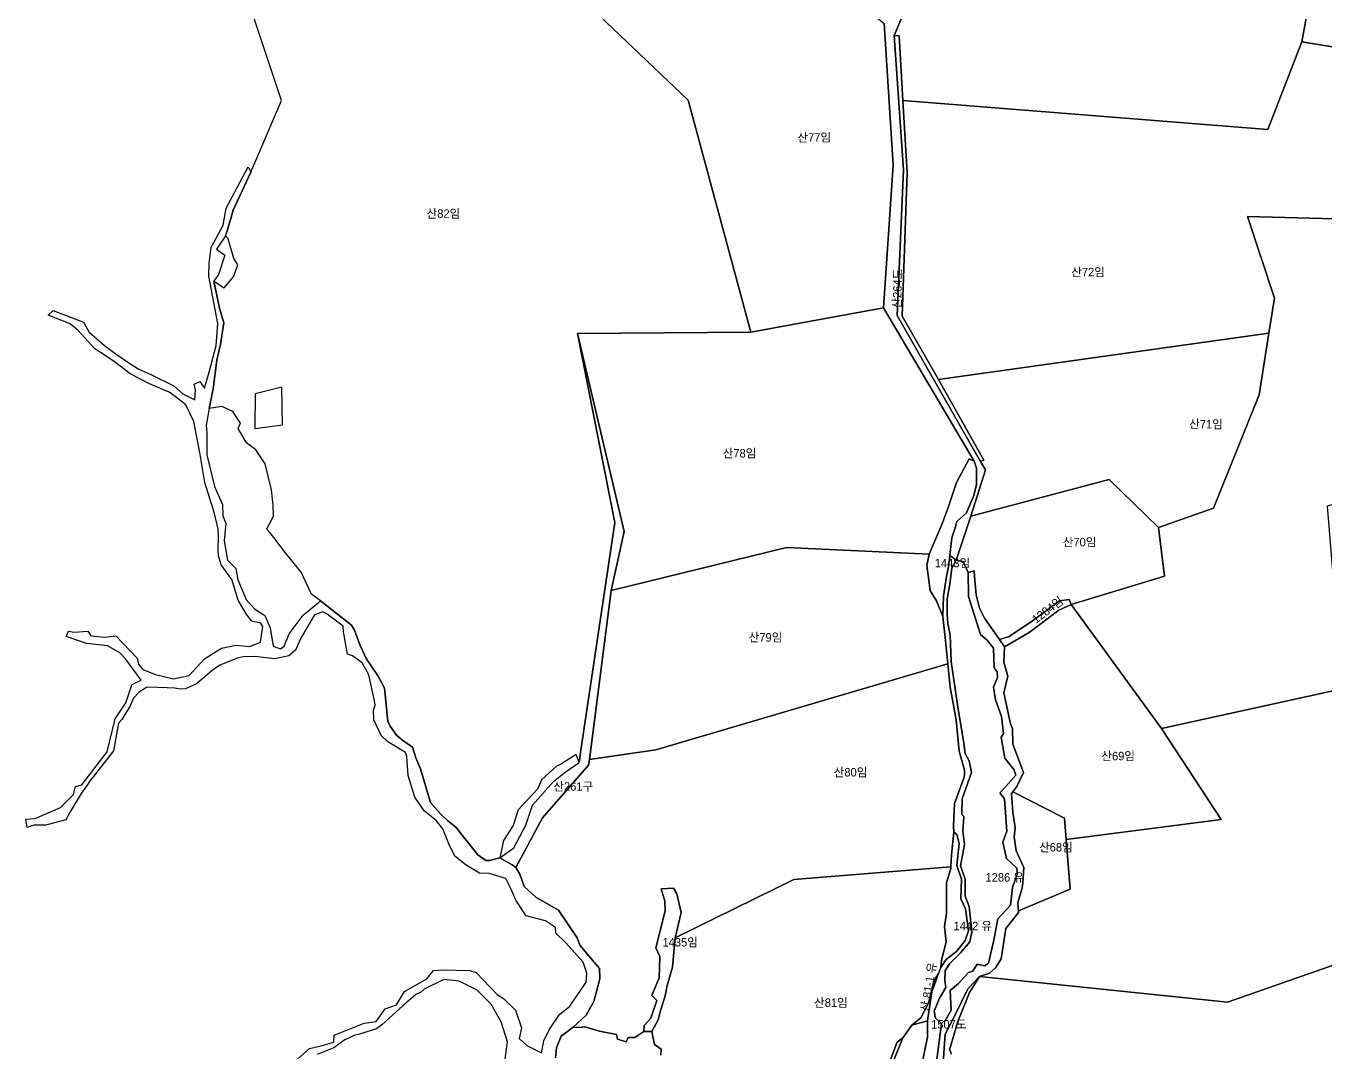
# Model space of a CAD drawing. Header units: metres. Extents: x 425810 to 429904, y 275710 to 280356.
# Drawn here: x 425843 to 426609, y 277281 to 277885 of the extents above; entities that cross this region are included whole.
import ezdxf

# ---------------------------------------------------------------- set-up
doc = ezdxf.new("R2010")
doc.units = ezdxf.units.M
doc.layers.add('00_지번', color=6, linetype='Continuous')
doc.layers.add('00_지적', color=6, linetype='Continuous')
doc.styles.get("Standard").update_dxf_attribs({"font": ''})
doc.styles.get('Standard').set_extended_font_data('Gulim')

msp = doc.modelspace()

# ---------------------------------------------------------------- linework, layer by layer
at = {"layer": '00_지적', "linetype": 'Continuous', "flags": 128}
for points in [[(426504.1, 277979.74), (426529.3, 277979.09), (426556.91, 277977.36), (426580.68, 277958.57), (426606.45, 277938.19), (426595.1, 277875.72), (426574.94, 277824.16), (426359.93, 277841.32), (426357.82, 277879.26), (426354.78, 277879.48), (426381.98, 277943.8), (426438.38, 277968.23), (426504.1, 277979.74)], [(426160.7, 277910.7), (426256.84, 277960.54), (426348.99, 277886.62), (426354.21, 277803.09), (426348.5, 277719.09), (426270.35, 277704.68), (426233.36, 277841.5), (426160.7, 277910.7)], [(426354.78, 277879.48), (426357.82, 277879.26), (426359.93, 277841.32), (426362.47, 277798.78), (426359.6, 277714.24), (426380.91, 277676.9), (426407.75, 277629.34), (426405.65, 277628.59), (426356.68, 277714.63), (426360.32, 277800.37), (426354.78, 277879.48)], [(426595.1, 277875.72), (426652.28, 277866.38), (426658.74, 277770.37), (426563.08, 277772.84), (426578.87, 277724.79), (426575.58, 277704.11), (426380.91, 277676.9), (426359.6, 277714.24), (426362.47, 277798.78), (426359.93, 277841.32), (426574.94, 277824.16), (426595.1, 277875.72)], [(426575.58, 277704.11), (426578.87, 277724.79), (426563.08, 277772.84), (426658.74, 277770.37), (426741.69, 277712.79), (426738.56, 277690.29), (426755.83, 277643.92), (426610.04, 277602.17), (426618.79, 277494.68), (426512.33, 277471.29), (426459.17, 277544.34), (426514.02, 277561.11), (426510.59, 277589.69), (426543.02, 277601.1), (426569.79, 277667.76), (426575.58, 277704.11)], [(426348.5, 277719.09), (426402.02, 277628.72), (426399.05, 277630.05), (426391.61, 277616.25), (426386.81, 277602.05), (426383.05, 277591.93), (426375.5, 277573.98), (426291.39, 277577.89), (426188, 277552.61), (426195.75, 277587.29), (426168.33, 277703.91), (426270.35, 277704.68), (426348.5, 277719.09)], [(426188, 277552.61), (426175.39, 277452.92), (426174.72, 277449.71), (426147.58, 277418.74), (426131.87, 277389.31), (426129.73, 277390.92), (426122.54, 277395.07), (426130.64, 277400.96), (426137.87, 277414.31), (426141.76, 277426.03), (426154.18, 277440.04), (426160.9, 277445.47), (426169.17, 277451.17), (426169.94, 277457.06), (426190.16, 277592.67), (426168.33, 277703.91), (426195.75, 277587.29), (426188, 277552.61)], [(426575.58, 277704.11), (426569.79, 277667.76), (426543.02, 277601.1), (426510.59, 277589.69), (426481.41, 277617.98), (426400.08, 277596.38), (426408.72, 277623.68), (426405.65, 277628.59), (426407.75, 277629.34), (426380.91, 277676.9), (426575.58, 277704.11)], [(425978.06, 277647.96), (425994.46, 277650.25), (425994.09, 277672.41), (425978.24, 277668.51), (425978.06, 277647.96)], [(426375.5, 277573.98), (426383.05, 277591.93), (426386.81, 277602.05), (426391.61, 277616.25), (426399.05, 277630.05), (426402.02, 277628.72), (426403.25, 277624.63), (426403.27, 277614.95), (426401.83, 277608.51), (426397.49, 277598.42), (426391.66, 277593.23), (426390.8, 277589.51), (426388.74, 277583.59), (426387.56, 277573.2), (426386.74, 277566.78), (426385.57, 277560.77), (426383.89, 277549.18), (426383.44, 277537.2), (426379.7, 277546.54), (426376.03, 277552.65), (426374.02, 277567.31), (426375.5, 277573.98)], [(426400.08, 277596.38), (426481.41, 277617.98), (426510.59, 277589.69), (426514.02, 277561.11), (426459.17, 277544.34), (426458.02, 277547.32), (426452.24, 277546.56), (426436.93, 277535.13), (426422.49, 277525.54), (426416.87, 277523.8), (426408.05, 277536.2), (426405.12, 277542.13), (426403.09, 277550.02), (426402.16, 277560.89), (426402.01, 277564.12), (426398.41, 277563.09), (426395.49, 277569.73), (426391.41, 277570.51), (426400.08, 277596.38)], [(426375.5, 277573.98), (426374.02, 277567.31), (426376.03, 277552.65), (426379.7, 277546.54), (426383.44, 277537.2), (426384.93, 277524.92), (426386.48, 277509.4), (426214.33, 277458.71), (426175.39, 277452.92), (426188, 277552.61), (426291.39, 277577.89), (426375.5, 277573.98)], [(426410.37, 277333.1), (426408.05, 277331.41), (426403.71, 277332.35), (426401.17, 277328.37), (426398.61, 277327.47), (426392.81, 277321.01), (426387.84, 277316.92), (426388.48, 277305.41), (426385.33, 277299.79), (426382.63, 277297.49), (426379.14, 277300.73), (426378.29, 277304.77), (426381.44, 277312.46), (426385.33, 277318.72), (426384.71, 277322.61), (426384.85, 277328.67), (426387.59, 277332.77), (426393.97, 277339.14), (426399.33, 277345.61), (426400.64, 277351.23), (426399.01, 277366.46), (426396.67, 277372.52), (426396.61, 277382.57), (426394, 277390.4), (426396.27, 277402.98), (426395.21, 277410.85), (426395.8, 277419.36), (426394.72, 277420.54), (426394.86, 277429.79), (426400.4, 277445.45), (426399.02, 277452.22), (426396.61, 277456.64), (426395.77, 277462.72), (426392.13, 277485.19), (426388.46, 277510.8), (426387.84, 277526.27), (426386.48, 277533.17), (426386.03, 277538.59), (426386.1, 277547.62), (426387.6, 277556.23), (426388.86, 277565.79), (426391.41, 277570.51), (426395.49, 277569.73), (426398.41, 277563.09), (426398.64, 277548.98), (426405.75, 277526.67), (426409.55, 277523.33), (426413.31, 277518.68), (426413.73, 277507.09), (426415.57, 277504.74), (426415.73, 277501.38), (426413.27, 277495.65), (426414.5, 277488.23), (426417.98, 277478.27), (426419.16, 277468.33), (426417.78, 277466.23), (426419.95, 277453.88), (426425.3, 277447.07), (426426.46, 277443.82), (426420.38, 277436.93), (426417.06, 277433.47), (426419.91, 277429.83), (426421.27, 277410.79), (426418.8, 277404.22), (426420.95, 277394.65), (426426.86, 277389.18), (426427.46, 277385.98), (426424.5, 277377.54), (426423.34, 277367.27), (426415.84, 277359.14), (426413.55, 277346.57), (426410.37, 277333.1)], [(426416.87, 277523.8), (426422.49, 277525.54), (426436.93, 277535.13), (426452.24, 277546.56), (426458.02, 277547.32), (426459.17, 277544.34), (426451.86, 277540.96), (426434.44, 277527.76), (426419.74, 277519.45), (426416.87, 277523.8)], [(426459.17, 277544.34), (426512.33, 277471.29), (426547.52, 277417.71), (426456.23, 277405.94), (426455.13, 277418.51), (426424.82, 277434.02), (426427.19, 277437.17), (426430.98, 277445.26), (426424.82, 277462.04), (426424.59, 277471.29), (426423.28, 277474.08), (426419.4, 277492.33), (426421.85, 277502.2), (426419.4, 277510.34), (426419.74, 277519.45), (426434.44, 277527.76), (426451.86, 277540.96), (426459.17, 277544.34)], [(426386.48, 277509.4), (426387.86, 277495.66), (426391.44, 277476.47), (426393.07, 277457.85), (426396.19, 277446.71), (426396.26, 277443.94), (426396, 277442.56), (426390.43, 277427.07), (426389.7, 277413.98), (426389.94, 277410.2), (426388.64, 277396.92), (426388.27, 277389.81), (426295.74, 277382.38), (426225.69, 277347.95), (426229.25, 277362.85), (426226.86, 277373.87), (426224.72, 277377.13), (426217.58, 277376.74), (426219.62, 277369.55), (426219.98, 277363.87), (426214.34, 277342.08), (426216.75, 277337), (426216.43, 277324.45), (426212.05, 277313.96), (426214.9, 277311.11), (426211.42, 277300.69), (426207.59, 277296.31), (426207.25, 277292.76), (426202.07, 277289.24), (426198.11, 277289.23), (426196.96, 277286.63), (426191.86, 277288.3), (426191.25, 277290.95), (426181.26, 277292.93), (426172.57, 277295.46), (426169.34, 277295.13), (426165.72, 277295.37), (426173.26, 277302.45), (426177.89, 277310.43), (426181.34, 277323.82), (426181.15, 277329.83), (426169.69, 277343.57), (426168.03, 277347.99), (426156.98, 277364.22), (426143.69, 277372.01), (426136.81, 277378.17), (426134.34, 277385.41), (426131.87, 277389.31), (426147.58, 277418.74), (426174.72, 277449.71), (426175.39, 277452.92), (426214.33, 277458.71), (426386.48, 277509.4)], [(426424.82, 277434.02), (426455.13, 277418.51), (426456.23, 277405.94), (426458.56, 277376.56), (426428.07, 277363.87), (426427.6, 277368.85), (426430.09, 277376.7), (426430.57, 277379.94), (426431.23, 277389.3), (426426.77, 277399.28), (426425.44, 277407.43), (426426.17, 277412.82), (426424.66, 277421.96), (426423.99, 277432.93), (426424.82, 277434.02)], [(426389.94, 277410.2), (426391.69, 277408.84), (426393.17, 277403.54), (426391.69, 277390.54), (426394.41, 277382.43), (426394.1, 277370.89), (426396.83, 277365.08), (426398.56, 277352.06), (426396.57, 277346.3), (426391.84, 277340.08), (426385.4, 277335.19), (426382.32, 277330.54), (426382.68, 277334.88), (426385.37, 277345.6), (426384.55, 277354.44), (426385.56, 277362.46), (426385.71, 277380.45), (426388.22, 277388.74), (426388.27, 277389.81), (426388.64, 277396.92), (426389.94, 277410.2)], [(426225.69, 277347.95), (426224.27, 277330.71), (426221.03, 277319.86), (426219.83, 277313.79), (426216.88, 277304.35), (426215.72, 277299.56), (426212.13, 277292.83), (426207.25, 277292.76), (426207.59, 277296.31), (426211.42, 277300.69), (426214.9, 277311.11), (426212.05, 277313.96), (426216.43, 277324.45), (426216.75, 277337), (426214.34, 277342.08), (426219.98, 277363.87), (426219.62, 277369.55), (426217.58, 277376.74), (426224.72, 277377.13), (426226.86, 277373.87), (426229.25, 277362.85), (426225.69, 277347.95)], [(426381.03, 277326.98), (426377.11, 277316.14), (426374.52, 277299.14), (426365.28, 277296.56), (426370.58, 277300.79), (426375.01, 277309.46), (426378.24, 277322.45), (426381.03, 277326.98)], [(426374.52, 277299.14), (426374.42, 277289.51), (426371.62, 277276), (426367.3, 277266.49), (426366.49, 277257.35), (426368.35, 277247.62), (426371.62, 277236.45), (426370.89, 277231.92), (426367.28, 277225.6), (426367.88, 277222.45), (426363.11, 277220.4), (426355.51, 277219.97), (426350.37, 277219.87), (426349.93, 277221.87), (426360.72, 277229.78), (426360.61, 277233.81), (426347.89, 277242.88), (426346.92, 277252.47), (426346.55, 277258.19), (426355.05, 277276.95), (426359.93, 277288.99), (426365.28, 277296.56), (426374.52, 277299.14)]]:
    msp.add_lwpolyline(points, close=True, dxfattribs=at)
for points in [[(426160.7, 277910.7), (426233.36, 277841.5), (426270.35, 277704.68), (426168.33, 277703.91), (426190.16, 277592.67), (426169.94, 277457.06), (426169.17, 277451.17), (426167.46, 277455.98), (426158.21, 277449.99), (426155.89, 277449.04), (426147.01, 277441.07), (426144.74, 277435.53), (426133.32, 277423.35), (426130.37, 277414.09), (426124.66, 277405.26), (426122.54, 277395.07), (426116.29, 277393.45), (426114.26, 277393.43), (426109.48, 277396.84), (426096.63, 277413.17), (426091.71, 277417.04), (426087.8, 277420.77), (426081.7, 277427.69), (426075.76, 277447.47), (426072.9, 277453.96), (426070.92, 277460.18), (426065.25, 277464.16), (426061.64, 277467.34), (426057.83, 277472.72), (426056.56, 277475.65), (426054.51, 277495.11), (426050.82, 277502.16), (426043.69, 277512.6), (426040.25, 277520.14), (426036.75, 277529.18), (426035.03, 277532.07), (426016.86, 277546.49), (426011.51, 277550.42), (426005.39, 277563.39), (425996.27, 277574.68), (425989.21, 277583.87), (425985.14, 277588.98), (425989.04, 277596.32), (425988.97, 277602.87), (425987.85, 277611.94), (425984.14, 277627.12), (425978.76, 277635.45), (425973.3, 277639.56), (425968.37, 277647.99), (425969.6, 277651.18), (425965.22, 277658.01), (425958.74, 277661.02), (425951.23, 277659.71), (425953.5, 277671.33), (425955.63, 277688.31), (425957.94, 277697.43), (425959.81, 277710.17), (425957.2, 277718.87), (425953.88, 277734.87), (425959.97, 277730.91), (425965.59, 277737.35), (425968.17, 277744.49), (425965.82, 277748.2), (425962.4, 277759.78), (425960.79, 277761.57), (425961.98, 277765), (425965.4, 277776.7), (425975.69, 277798.91), (425993.8, 277841.16), (425953.68, 277961.7)], [(426381.98, 277943.8), (426354.78, 277879.48), (426360.32, 277800.37), (426356.68, 277714.63), (426405.65, 277628.59), (426408.72, 277623.68), (426400.08, 277596.38), (426391.41, 277570.51), (426387.56, 277573.2), (426388.74, 277583.59), (426390.8, 277589.51), (426391.66, 277593.23), (426397.49, 277598.42), (426401.83, 277608.51), (426403.27, 277614.95), (426403.25, 277624.63), (426402.02, 277628.72), (426348.5, 277719.09), (426354.21, 277803.09), (426348.99, 277886.62)], [(427009.57, 277929.72), (427020.63, 277882.75), (427004.12, 277845.38), (426686.49, 277860.8), (426595.1, 277875.72), (426606.45, 277938.19)], [(426003.39, 277276.66), (426010.31, 277282.73), (426012.93, 277283.35), (426016.35, 277284.16), (426024.74, 277286.45), (426024.85, 277290.68), (426042.58, 277297.76), (426049.52, 277298.73), (426054.95, 277306.06), (426061.63, 277308.49), (426066.23, 277316.3), (426079.51, 277323.86), (426083.46, 277328.64), (426088.8, 277329.18), (426104.81, 277328.64), (426108.51, 277327.59), (426120.87, 277314.63), (426124.55, 277312.21), (426131.65, 277305.32), (426135.27, 277294.87), (426133.77, 277288.7), (426138.31, 277284.53), (426147.06, 277280.15), (426148.38, 277287.26), (426151.54, 277293.85), (426157.67, 277302.78), (426163.65, 277307.75), (426173.31, 277321.78), (426173.66, 277327.12), (426171.52, 277333.64), (426161.44, 277345), (426155.55, 277350.64), (426155.31, 277354.12), (426149.4, 277357.96), (426137.9, 277360.95), (426131.94, 277370.06), (426128.87, 277377.06), (426126.04, 277382.92), (426116.22, 277385.79), (426110.54, 277386.14), (426102.57, 277390.8), (426095.87, 277395.98), (426092.43, 277403.37), (426088.93, 277412.26), (426085.2, 277416.92), (426077.8, 277422.73), (426072.44, 277430.84), (426068.37, 277443.62), (426067.72, 277454.69), (426066.93, 277457.16), (426056.53, 277463.33), (426052.62, 277467.21), (426048.26, 277476.35), (426047.94, 277482.04), (426048.93, 277484.96), (426048.65, 277487.61), (426045.19, 277502.82), (426041.34, 277510), (426035.68, 277514.14), (426032.64, 277514.99), (426030.34, 277528.22), (426030.22, 277531.63), (426020.71, 277538.64), (426018.21, 277539.96), (426013.22, 277538.31), (426010.73, 277533.91), (426005.22, 277524.44), (426002.13, 277517.36), (425998.13, 277514.01), (425989.83, 277512.4), (425978.18, 277513.7), (425971.33, 277513.53), (425967.96, 277512.67), (425957.58, 277508.65), (425953.01, 277505.53), (425943.69, 277497.54), (425937.27, 277494.72), (425934.59, 277494.46), (425930.82, 277495.12), (425926.36, 277495.26), (425914.57, 277495.71), (425909.83, 277492.54), (425906.7, 277489.06), (425904.71, 277484.58), (425899.78, 277476.52), (425897.77, 277474.46), (425894.79, 277458.08), (425880.72, 277440.07), (425879.63, 277438.5), (425875.81, 277432.98), (425869.34, 277422.17), (425866.82, 277417.54), (425854.87, 277414.39), (425847.81, 277414.41), (425843.93, 277412.96), (425843.27, 277417.96), (425848.73, 277418.18), (425863.64, 277424.7), (425871.2, 277432.4), (425872.52, 277437.15), (425876.24, 277438.14), (425891.03, 277457.53), (425895.77, 277477.05), (425902.05, 277486.44), (425905.73, 277497.05), (425908.18, 277498.37), (425911.22, 277499.78), (425901.84, 277512.32), (425898.99, 277515.38), (425898.53, 277515.87), (425891.31, 277519.9), (425879.02, 277521.27), (425866.89, 277525.42), (425868.41, 277528.58), (425871.72, 277528.05), (425879.76, 277528.65), (425881.42, 277525.8), (425889.9, 277525.03), (425896.21, 277525.85), (425908.77, 277512.74), (425909.61, 277509.23), (425912.15, 277505.98), (425919.57, 277503.17), (425930.21, 277500.56), (425939.35, 277502.5), (425948.47, 277512.31), (425958.49, 277518.6), (425966.88, 277520.34), (425975.09, 277519.61), (425981.45, 277522.2), (425982.74, 277531.38), (425981.58, 277533.39), (425976.33, 277534.5), (425972.96, 277538.88), (425968.32, 277546.79), (425964.61, 277558.98), (425958.29, 277567.7), (425956.78, 277572.99), (425956.48, 277576.33), (425956.7, 277584.51), (425956.45, 277588.7), (425954.43, 277597.91), (425948.67, 277616.1), (425945.67, 277633.85), (425942.12, 277652.06), (425937.49, 277661.9), (425931.26, 277666.88), (425927.55, 277669.39), (425916.07, 277674.22), (425904.75, 277680.24), (425895.46, 277687.19), (425888.83, 277691.85), (425883.88, 277694.84), (425874.08, 277705.79), (425869.34, 277709.65), (425856.34, 277714.67), (425859.3, 277717.46), (425877.14, 277710.62), (425880.58, 277704.68), (425889.49, 277696.88), (425896.45, 277691.75), (425904.54, 277686.36), (425909.77, 277682.92), (425916.85, 277679.85), (425930.48, 277673.14), (425935.63, 277668.41), (425942.74, 277664.95), (425943.19, 277671.05), (425942.32, 277674.17), (425945.61, 277675.6), (425948.48, 277671.79), (425951.13, 277681.12), (425955.32, 277696.89), (425956.28, 277709.95), (425951.09, 277737.68), (425951.18, 277745.4), (425952.34, 277754.74), (425954.05, 277757.67), (425959.53, 277767.77), (425961.28, 277777.71), (425974.14, 277802.11), (425975.69, 277798.91), (425965.4, 277776.7), (425961.98, 277765), (425960.79, 277761.57), (425955.47, 277753.68), (425960.37, 277750.21), (425956.67, 277738.76), (425953.88, 277734.87), (425957.2, 277718.87), (425959.81, 277710.17), (425957.94, 277697.43), (425955.63, 277688.31), (425953.5, 277671.33), (425951.23, 277659.71), (425949.51, 277649.92), (425949.88, 277645.23), (425949.88, 277632.53), (425954.43, 277613.85), (425959.08, 277603.32), (425959.25, 277596.56), (425960.95, 277592.09), (425960.07, 277581.89), (425962.05, 277570.37), (425966.83, 277565.5), (425968.06, 277558.95), (425973.07, 277547.25), (425977.96, 277541.79), (425983.34, 277538.25), (425984.26, 277537.48), (425987.15, 277530.63), (425988.94, 277519.74), (425993.27, 277518.21), (425995.46, 277519.72), (425998.43, 277527.02), (426006.54, 277538), (426016.86, 277546.49), (426035.03, 277532.07), (426036.75, 277529.18), (426040.25, 277520.14), (426043.69, 277512.6), (426050.82, 277502.16), (426054.51, 277495.11), (426056.56, 277475.65), (426057.83, 277472.72), (426061.64, 277467.34), (426065.25, 277464.16), (426070.92, 277460.18), (426072.9, 277453.96), (426075.76, 277447.47), (426081.7, 277427.69), (426087.8, 277420.77), (426091.71, 277417.04), (426096.63, 277413.17), (426109.48, 277396.84), (426114.26, 277393.43), (426116.29, 277393.45), (426122.54, 277395.07), (426129.73, 277390.92), (426131.87, 277389.31), (426134.34, 277385.41), (426136.81, 277378.17), (426143.69, 277372.01), (426156.98, 277364.22), (426168.03, 277347.99), (426169.69, 277343.57), (426181.15, 277329.83), (426181.34, 277323.82), (426177.89, 277310.43), (426173.26, 277302.45), (426165.72, 277295.37), (426158.59, 277290.12), (426155.83, 277283.25), (426155.26, 277277.31)], [(426371.62, 277276), (426374.42, 277289.51), (426374.52, 277299.14), (426377.11, 277316.14), (426382.32, 277330.54), (426385.4, 277335.19), (426391.84, 277340.08), (426396.57, 277346.3), (426398.56, 277352.06), (426396.83, 277365.08), (426394.1, 277370.89), (426394.41, 277382.43), (426391.69, 277390.54), (426393.17, 277403.54), (426391.69, 277408.84), (426389.94, 277410.2), (426389.7, 277413.98), (426390.43, 277427.07), (426396, 277442.56), (426396.26, 277443.94), (426396.19, 277446.71), (426393.07, 277457.85), (426391.44, 277476.47), (426387.86, 277495.66), (426386.48, 277509.4), (426384.93, 277524.92), (426383.44, 277537.2), (426383.89, 277549.18), (426385.57, 277560.77), (426386.74, 277566.78), (426387.56, 277573.2), (426391.41, 277570.51), (426391.41, 277570.51), (426388.86, 277565.79), (426387.6, 277556.23), (426386.1, 277547.62), (426386.03, 277538.59), (426386.48, 277533.17), (426387.84, 277526.27), (426388.46, 277510.8), (426392.13, 277485.19), (426395.77, 277462.72), (426396.61, 277456.64), (426399.02, 277452.22), (426400.4, 277445.45), (426394.86, 277429.79), (426394.72, 277420.54), (426395.8, 277419.36), (426395.21, 277410.85), (426396.27, 277402.98), (426394, 277390.4), (426396.61, 277382.57), (426396.67, 277372.52), (426399.01, 277366.46), (426400.64, 277351.23), (426399.33, 277345.61), (426393.97, 277339.14), (426387.59, 277332.77), (426384.85, 277328.67), (426384.71, 277322.61), (426385.33, 277318.72), (426381.44, 277312.46), (426378.29, 277304.77), (426379.14, 277300.73), (426382.63, 277297.49), (426379.71, 277274.75)], [(426379.71, 277274.75), (426382.63, 277297.49), (426385.33, 277299.79), (426388.48, 277305.41), (426387.84, 277316.92), (426392.81, 277321.01), (426398.61, 277327.47), (426401.17, 277328.37), (426403.71, 277332.35), (426408.05, 277331.41), (426410.37, 277333.1), (426413.55, 277346.57), (426415.84, 277359.14), (426423.34, 277367.27), (426424.5, 277377.54), (426427.46, 277385.98), (426426.86, 277389.18), (426420.95, 277394.65), (426418.8, 277404.22), (426421.27, 277410.79), (426419.91, 277429.83), (426417.06, 277433.47), (426420.38, 277436.93), (426426.46, 277443.82), (426425.3, 277447.07), (426419.95, 277453.88), (426417.78, 277466.23), (426419.16, 277468.33), (426417.98, 277478.27), (426414.5, 277488.23), (426413.27, 277495.65), (426415.73, 277501.38), (426415.57, 277504.74), (426413.73, 277507.09), (426413.31, 277518.68), (426409.55, 277523.33), (426405.75, 277526.67), (426398.64, 277548.98), (426398.41, 277563.09), (426402.01, 277564.12), (426402.16, 277560.89), (426403.09, 277550.02), (426405.12, 277542.13), (426408.05, 277536.2), (426416.87, 277523.8), (426419.74, 277519.45), (426419.4, 277510.34), (426421.85, 277502.2), (426419.4, 277492.33), (426423.28, 277474.08), (426424.59, 277471.29), (426424.82, 277462.04), (426430.98, 277445.26), (426427.19, 277437.17), (426424.82, 277434.02), (426423.99, 277432.93), (426424.66, 277421.96), (426426.17, 277412.82), (426425.44, 277407.43), (426426.77, 277399.28), (426431.23, 277389.3), (426430.57, 277379.94), (426430.09, 277376.7), (426427.6, 277368.85), (426428.16, 277362.85), (426420.66, 277353.52), (426417.86, 277335.61), (426414.7, 277330.41), (426410.96, 277327.11), (426405.13, 277325.16), (426398.18, 277317.97), (426390.62, 277302.26), (426384.92, 277291.13), (426383.23, 277268.79)], [(426675.42, 277353.45), (426551.26, 277310.14), (426405.13, 277325.16), (426410.96, 277327.11), (426414.7, 277330.41), (426417.86, 277335.61), (426420.66, 277353.52), (426428.16, 277362.85), (426428.07, 277363.87), (426458.56, 277376.56), (426456.23, 277405.94), (426547.52, 277417.71), (426512.33, 277471.29), (426512.33, 277471.29), (426618.79, 277494.68)], [(426217.25, 277278.77), (426217.44, 277282.4), (426213.65, 277285.14), (426212.13, 277292.83), (426215.72, 277299.56), (426216.88, 277304.35), (426219.83, 277313.79), (426221.03, 277319.86), (426224.27, 277330.71), (426225.69, 277347.95), (426295.74, 277382.38), (426388.27, 277389.81), (426388.22, 277388.74), (426385.71, 277380.45), (426385.56, 277362.46), (426384.55, 277354.44), (426385.37, 277345.6), (426382.68, 277334.88), (426382.32, 277330.54), (426381.03, 277326.98), (426378.24, 277322.45), (426375.01, 277309.46), (426370.58, 277300.79), (426365.28, 277296.56), (426365.28, 277296.56), (426359.93, 277288.99), (426356.51, 277286.47), (426352.39, 277275.62)], [(426388.32, 277279.38), (426388.24, 277280.7), (426387.45, 277282.01), (426392.31, 277298.63), (426399.17, 277315.85), (426405.13, 277325.16), (426405.13, 277325.16), (426551.26, 277310.14), (426675.42, 277353.45)], [(426125.47, 277275.15), (426126.96, 277286.61), (426123.29, 277298.55), (426117.32, 277308.82), (426109.04, 277317.21), (426098.48, 277322.47), (426089.49, 277323.46), (426077.89, 277317.75), (426075.71, 277315.79), (426072.97, 277314.6), (426065.32, 277307.97), (426052.98, 277296.66), (426049.74, 277294.33), (426039.69, 277291.24), (426036.55, 277290.48), (426031.1, 277287.84), (426024.57, 277283.16), (426014.81, 277279.22)], [(426383.23, 277268.79), (426384.92, 277291.13), (426390.62, 277302.26), (426398.18, 277317.97), (426405.13, 277325.16), (426405.13, 277325.16), (426399.17, 277315.85), (426392.31, 277298.63), (426387.45, 277282.01), (426388.24, 277280.7), (426388.32, 277279.38)], [(426155.26, 277277.31), (426155.83, 277283.25), (426158.59, 277290.12), (426165.72, 277295.37), (426165.72, 277295.37), (426169.34, 277295.13), (426172.57, 277295.46), (426181.26, 277292.93), (426191.25, 277290.95), (426191.86, 277288.3), (426196.96, 277286.63), (426198.11, 277289.23), (426202.07, 277289.24), (426207.25, 277292.76), (426212.13, 277292.83), (426213.65, 277285.14), (426217.44, 277282.4), (426217.25, 277278.77)], [(426352.39, 277275.62), (426356.51, 277286.47), (426359.93, 277288.99), (426355.05, 277276.95)]]:
    msp.add_lwpolyline(points, dxfattribs=at)

# ---------------------------------------------------------------- texts
at = {"layer": '00_지번'}
for s, p in [('산77임', (426297.8, 277816.96)), ('산82임', (426079.31, 277772.11)), ('산72임', (426459.17, 277737.63)), ('산71임', (426528.66, 277648.03)), ('산78임', (426253.79, 277630.92)), ('산70임', (426454.17, 277578.56)), ('1443임', (426378.74, 277566.21)), ('산79임', (426269.08, 277522.46)), ('산69임', (426476.88, 277452.54)), ('산80임', (426319.19, 277442.99)), ('산261구', (426154.01, 277434.61)), ('산68임', (426440.2, 277398.79)), ('1286 유', (426408.65, 277381.06)), ('1442 유', (426389.81, 277352.44)), ('1435임', (426218.31, 277342.85)), ('산81임', (426307.62, 277307.23)), ('1507도', (426376.58, 277294.47))]:
    msp.add_text(s, height=5, dxfattribs=at).set_placement(p)
for s, rotation, p in [('산264도', 88, (426358.81, 277718.53)), ('1284임', 37, (426438.41, 277532.85)), ('산 81-1 유', 81, (426375.24, 277304.13))]:
    msp.add_text(s, height=5, rotation=rotation, dxfattribs=at).set_placement(p)

doc.saveas('drawing.dxf')
